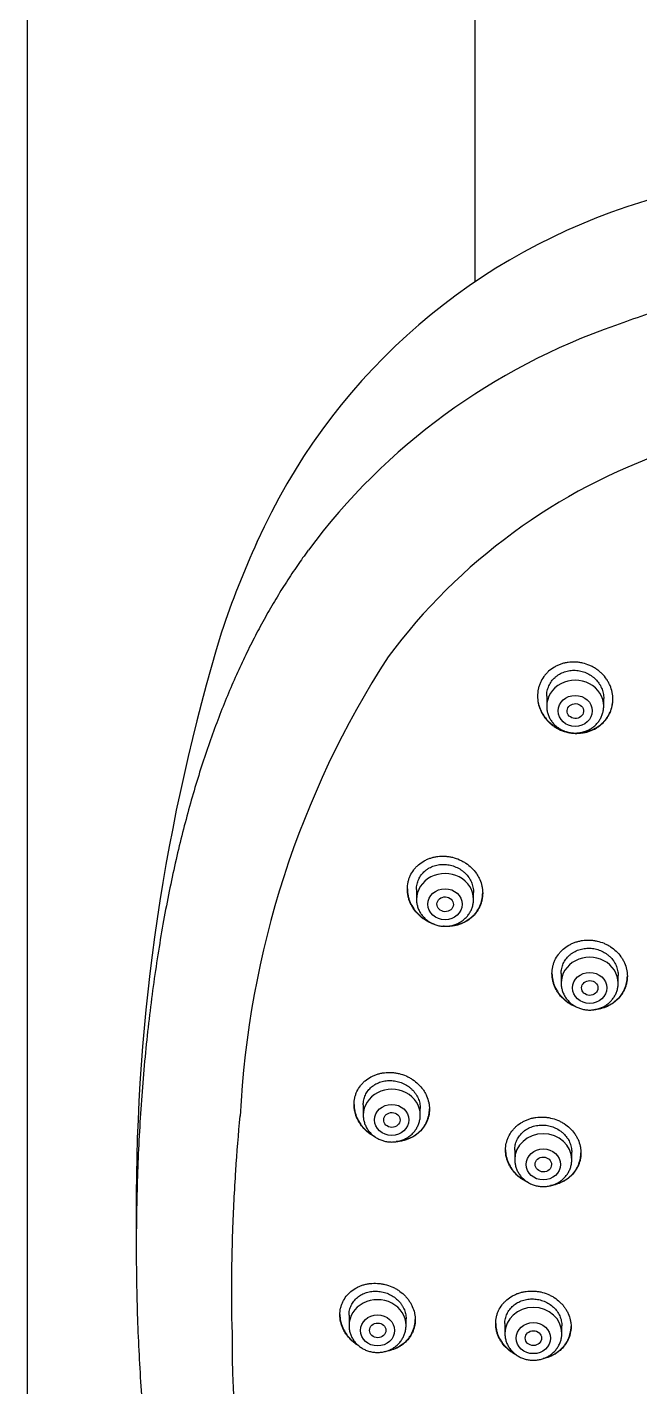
# Model space of a CAD drawing. Header units: millimetres. Extents: x 976 to 9349, y -1578 to 2211.
# Drawn here: x 4593.03 to 4596.03, y 638.85 to 645.52 of the extents above; entities that cross this region are included whole.
import ezdxf

# ---------------------------------------------------------------- set-up
doc = ezdxf.new("R2010")
doc.units = ezdxf.units.MM
doc.layers.add('Wbudowane', color=175, linetype='Continuous')

# ---------------------------------------------------------------- blocks, each defined once
blk = doc.blocks.new('Z$W@#21058')
for p, q in [((13.825, 159.1545), (13.825, 122.1386)), ((13.825, 159.1545), (13.825, 122.2446)), ((16.025, 142.9806), (16.025, 159.1545)), ((16.3754, 140.9465), (16.3754, 140.8975)), ((16.6554, 140.8975), (16.6554, 140.9354)), ((15.7363, 139.9984), (15.7363, 139.9491)), ((16.0163, 139.9491), (16.0163, 139.9834)), ((16.4464, 139.5854), (16.4464, 139.5382)), ((16.7264, 139.5382), (16.7264, 139.5751)), ((15.4748, 138.9407), (15.4748, 138.8905)), ((15.7548, 138.8905), (15.7548, 138.9235)), ((16.2185, 138.7193), (16.2185, 138.6718)), ((16.4985, 138.6718), (16.4985, 138.708)), ((15.405, 137.9091), (15.405, 137.8574)), ((15.685, 137.8574), (15.685, 137.8906)), ((16.17, 137.8674), (16.17, 137.8194)), ((16.45, 137.8194), (16.45, 137.8557))]:
    blk.add_line(p, q)
for centre, radius, start, end in [((19.6233, 134.6477), 9.1561, 88.51928, 108.16245), ((17.728, 140.4651), 3.0378, 108.39735, 155.90704), ((18.4645, 138.0682), 5.0133, 106.99579, 110.44439), ((17.7449, 139.7715), 3.1669, 109.00878, 143.31442), ((17.9248, 139.4091), 2.9001, 109.07541, 143.37936), ((18.8917, 139.8939), 4.3336, 155.29345, 161.61529), ((24.0394, 138.4419), 9.6796, 163.06996, 180.15804), ((19.4148, 138.6645), 4.5495, 147.05014, 177.21057), ((24.6467, 138.3808), 10.2869, 179.80805, 180.64063), ((21.4697, 137.8191), 6.6389, 179.84359, 199.48791)]:
    blk.add_arc(centre, radius, start, end)
for centre, major_axis, start_param, end_param in [((16.5154, 140.8975), (0.14, 0), 0, 3.141598), ((15.8763, 139.9491), (0.14, 0), 0, 3.141598), ((16.5864, 139.5382), (0.14, 0), 0, 3.141593), ((15.6148, 138.8905), (0.14, 0), 0, 3.141598), ((16.3585, 138.6718), (-0.14, 0), 3.141598, 6.283185), ((15.545, 137.8574), (0.14, 0), 0, 3.141598), ((16.31, 137.8194), (-0.14, 0), 3.141598, 6.283185)]:
    blk.add_ellipse(centre, major_axis=major_axis, ratio=0.906308, start_param=start_param, end_param=end_param)
for centre, major_axis, ratio in [((16.5154, 140.8739), (0.084, 0), 0.906308), ((16.516, 140.8733), (0.0402, -0.0022), 0.905767), ((15.8763, 139.9254), (-0.084, 0), 0.906308), ((15.877, 139.925), (0.0403, -0.0017), 0.901335), ((16.5864, 139.5146), (-0.084, 0), 0.906308), ((16.5868, 139.5143), (0.0401, -0.0009), 0.903893), ((15.6148, 138.8668), (0.084, 0), 0.906308), ((15.6155, 138.8666), (0.0404, -0.0009), 0.89891), ((16.3585, 138.6481), (-0.084, 0), 0.906308), ((16.3589, 138.648), (0.0402, -0.0005), 0.902582), ((15.545, 137.8337), (0.084, 0), 0.906308), ((15.5458, 137.8337), (0.0402, 0), 0.898182), ((16.31, 137.7957), (-0.084, 0), 0.906308), ((16.3104, 137.7957), (0.0402, 0), 0.902281)]:
    blk.add_ellipse(centre, major_axis=major_axis, ratio=ratio)
for points, degree in [([(14.9511, 141.6952), (14.9517, 141.6972), (14.9524, 141.6993), (14.9532, 141.7013), (14.9539, 141.7033), (14.9548, 141.7052)], 5), ([(14.8309, 137.8373), (14.8303, 137.9075), (14.8297, 137.9777), (14.8292, 138.048)], 3)]:
    blk.add_open_spline(points, degree=degree)
for points, knots in [([(15.2052, 141.6635), (15.1852, 141.6361), (15.1515, 141.5885), (15.0962, 141.5055), (15.0447, 141.4222), (14.9934, 141.3338), (14.9446, 141.243), (14.8971, 141.1483), (14.8514, 141.0501), (14.8072, 140.9478), (14.7648, 140.8416), (14.724, 140.7311), (14.685, 140.6163), (14.6478, 140.4968), (14.6125, 140.3726), (14.579, 140.2434), (14.5475, 140.1092), (14.518, 139.9698), (14.4907, 139.8252), (14.4656, 139.6754), (14.4429, 139.5204), (14.4227, 139.3605), (14.4051, 139.1959), (14.3902, 139.0269), (14.3782, 138.854), (14.3691, 138.678), (14.3631, 138.4995), (14.3602, 138.3195), (14.3604, 138.1391), (14.3638, 137.9591), (14.3702, 137.7807), (14.3797, 137.6046), (14.3922, 137.4317), (14.4075, 137.2627), (14.4256, 137.098), (14.4463, 136.9381), (14.4695, 136.7831), (14.4951, 136.6333), (14.5229, 136.4887), (14.5529, 136.3494), (14.5849, 136.2152), (14.619, 136.0861), (14.6549, 135.9621), (14.6928, 135.8425), (14.7321, 135.7282), (14.7739, 135.6171), (14.8161, 135.5128), (14.8617, 135.4092), (14.8897, 135.3496), (14.9064, 135.3155)], [0, 0, 0, 0, 0.013707, 0.028239, 0.043047, 0.058182, 0.073661, 0.089521, 0.105819, 0.122574, 0.139831, 0.157629, 0.17598, 0.194931, 0.214557, 0.234815, 0.255804, 0.277485, 0.299914, 0.323078, 0.34698, 0.371602, 0.396913, 0.422855, 0.449374, 0.47635, 0.5037, 0.531273, 0.558922, 0.586484, 0.613836, 0.64083, 0.667343, 0.69331, 0.718619, 0.743266, 0.767165, 0.790356, 0.812776, 0.834488, 0.85546, 0.875736, 0.895362, 0.914311, 0.932681, 0.950459, 0.9677, 0.984447, 1, 1, 1, 1]), ([(16.3304, 140.9464), (16.3304, 140.958), (16.3316, 140.9693), (16.3351, 140.986), (16.3366, 140.9915), (16.3401, 141.0024), (16.3422, 141.0078), (16.3492, 141.0235), (16.3549, 141.0334), (16.365, 141.0473), (16.3687, 141.0518), (16.3765, 141.0605), (16.3806, 141.0645), (16.3934, 141.0762), (16.4028, 141.083), (16.4181, 141.092), (16.4234, 141.0948), (16.4341, 141.0997), (16.4451, 141.1041), (16.4565, 141.1075), (16.4681, 141.1103), (16.4741, 141.1114), (16.492, 141.1139), (16.504, 141.1145), (16.5221, 141.1137), (16.5281, 141.1131), (16.5403, 141.1114), (16.5463, 141.1103), (16.564, 141.1062), (16.5755, 141.1024), (16.5922, 141.0951), (16.5977, 141.0924), (16.6084, 141.0865), (16.6187, 141.0802), (16.6283, 141.073), (16.6376, 141.0654), (16.6421, 141.0614), (16.655, 141.0487), (16.6626, 141.0396), (16.6726, 141.025), (16.6757, 141.02), (16.6814, 141.0097), (16.684, 141.0044), (16.6909, 140.9883), (16.6944, 140.9773), (16.698, 140.9604), (16.6989, 140.9547), (16.7001, 140.9432), (16.7004, 140.9374), (16.7004, 140.9203), (16.6992, 140.909), (16.6957, 140.8922), (16.6942, 140.8867), (16.6907, 140.8758), (16.6866, 140.8652), (16.6814, 140.8551), (16.6757, 140.8452), (16.6725, 140.8404), (16.6623, 140.8263), (16.6546, 140.8178), (16.6418, 140.8062), (16.6373, 140.8025), (16.6278, 140.7955), (16.6229, 140.7923), (16.6077, 140.7833), (16.597, 140.7784), (16.5801, 140.7725), (16.5743, 140.7707), (16.5627, 140.7679), (16.5568, 140.7667), (16.539, 140.7641), (16.5269, 140.7635), (16.5025, 140.7645), (16.4905, 140.7661), (16.4728, 140.7702), (16.4669, 140.7718), (16.4554, 140.7756), (16.4496, 140.7778), (16.4329, 140.7851), (16.4223, 140.7909), (16.4073, 140.801), (16.4024, 140.8046), (16.393, 140.8123), (16.3886, 140.8163), (16.3759, 140.8289), (16.3683, 140.838), (16.3582, 140.8527), (16.355, 140.8578), (16.3494, 140.8681), (16.3442, 140.8786), (16.3402, 140.8894), (16.3366, 140.9005), (16.3352, 140.9062), (16.3316, 140.9233), (16.3304, 140.9348), (16.3304, 140.9464)], [0, 0, 0, 0, 0.03125, 0.03125, 0.046875, 0.046875, 0.0625, 0.0625, 0.09375, 0.09375, 0.109375, 0.109375, 0.125, 0.125, 0.15625, 0.15625, 0.171875, 0.171875, 0.1875, 0.203125, 0.203125, 0.21875, 0.21875, 0.25, 0.25, 0.265625, 0.265625, 0.28125, 0.28125, 0.3125, 0.3125, 0.328125, 0.328125, 0.34375, 0.359375, 0.359375, 0.375, 0.375, 0.40625, 0.40625, 0.421875, 0.421875, 0.4375, 0.4375, 0.46875, 0.46875, 0.484375, 0.484375, 0.5, 0.5, 0.53125, 0.53125, 0.546875, 0.546875, 0.5625, 0.578125, 0.578125, 0.59375, 0.59375, 0.625, 0.625, 0.640625, 0.640625, 0.65625, 0.65625, 0.6875, 0.6875, 0.703125, 0.703125, 0.71875, 0.71875, 0.75, 0.75, 0.78125, 0.78125, 0.796875, 0.796875, 0.8125, 0.8125, 0.84375, 0.84375, 0.859375, 0.859375, 0.875, 0.875, 0.90625, 0.90625, 0.921875, 0.921875, 0.9375, 0.953125, 0.953125, 0.96875, 0.96875, 1, 1, 1, 1]), ([(16.3754, 140.9464), (16.3754, 140.9551), (16.3763, 140.9637), (16.379, 140.9764), (16.3801, 140.9806), (16.3828, 140.9888), (16.3858, 140.9969), (16.3898, 141.0046), (16.3941, 141.0121), (16.3965, 141.0158), (16.4042, 141.0264), (16.41, 141.0328), (16.4198, 141.0416), (16.4232, 141.0444), (16.4303, 141.0497), (16.4341, 141.0522), (16.4456, 141.0589), (16.4536, 141.0626), (16.4664, 141.0671), (16.4708, 141.0684), (16.4796, 141.0705), (16.4841, 141.0714), (16.4975, 141.0733), (16.5066, 141.0738), (16.5251, 141.0729), (16.5342, 141.0717), (16.5476, 141.0686), (16.552, 141.0673), (16.5608, 141.0644), (16.5651, 141.0627), (16.5778, 141.0572), (16.5858, 141.0528), (16.5971, 141.0452), (16.6008, 141.0424), (16.6079, 141.0366), (16.6113, 141.0336), (16.6209, 141.0241), (16.6267, 141.0172), (16.6343, 141.0061), (16.6367, 141.0023), (16.641, 140.9945), (16.6449, 140.9865), (16.648, 140.9783), (16.6506, 140.97), (16.6518, 140.9657), (16.6545, 140.9528), (16.6554, 140.9441), (16.6554, 140.9354)], [0, 0, 0, 0, 0.0624708, 0.0624708, 0.0937217, 0.0937217, 0.1249727, 0.1562237, 0.1562237, 0.1874747, 0.1874747, 0.2499766, 0.2499766, 0.2812276, 0.2812276, 0.3124786, 0.3124786, 0.3749805, 0.3749805, 0.4062315, 0.4062315, 0.4374825, 0.4374825, 0.4999844, 0.4999844, 0.5624864, 0.5624864, 0.5937373, 0.5937373, 0.6249883, 0.6249883, 0.6874903, 0.6874903, 0.7187412, 0.7187412, 0.7499922, 0.7499922, 0.8124942, 0.8124942, 0.8437451, 0.8437451, 0.8749961, 0.9062471, 0.9062471, 0.9374981, 0.9374981, 1, 1, 1, 1]), ([(16.3304, 140.9473), (16.3305, 140.9361), (16.3317, 140.9251), (16.3351, 140.9085), (16.3366, 140.9029), (16.3401, 140.8918), (16.3421, 140.8863), (16.349, 140.8701), (16.3547, 140.8599), (16.3647, 140.8452), (16.3683, 140.8405), (16.376, 140.8313), (16.38, 140.8269), (16.3927, 140.8143), (16.402, 140.8067), (16.417, 140.7965), (16.4223, 140.7933), (16.4329, 140.7875), (16.4433, 140.7824), (16.4541, 140.7782), (16.4593, 140.7764)], [0, 0, 0, 0, 0.150527, 0.150527, 0.228376, 0.228376, 0.306225, 0.306225, 0.461924, 0.461924, 0.539773, 0.539773, 0.617622, 0.617622, 0.77332, 0.77332, 0.851169, 0.851169, 0.929018, 1, 1, 1, 1]), ([(16.5291, 140.766), (16.5302, 140.7661), (16.5314, 140.7661), (16.5387, 140.7665), (16.5447, 140.7671), (16.5626, 140.7697), (16.5742, 140.7725), (16.591, 140.7784), (16.5966, 140.7806), (16.6074, 140.7856), (16.6126, 140.7884), (16.6278, 140.7973), (16.6372, 140.8042), (16.6502, 140.8159), (16.6543, 140.82), (16.662, 140.8286), (16.6693, 140.8375), (16.6755, 140.847), (16.6813, 140.8569), (16.6839, 140.8621), (16.6909, 140.8778), (16.6944, 140.8886), (16.698, 140.9052), (16.6989, 140.9109), (16.7001, 140.9221), (16.7004, 140.9276), (16.7004, 140.9331)], [0, 0, 0, 0, 0.012873, 0.012873, 0.078838, 0.078838, 0.210768, 0.210768, 0.276733, 0.276733, 0.342698, 0.342698, 0.474628, 0.474628, 0.540593, 0.540593, 0.606558, 0.672524, 0.672524, 0.738489, 0.738489, 0.870419, 0.870419, 0.936384, 0.936384, 1, 1, 1, 1]), ([(16.3754, 140.8975), (16.3754, 140.8908), (16.3763, 140.8795), (16.3804, 140.8606), (16.3873, 140.8431), (16.3968, 140.8263), (16.4088, 140.8112), (16.4229, 140.7976), (16.439, 140.7862), (16.4567, 140.7771), (16.4755, 140.7704), (16.4952, 140.7663), (16.5154, 140.765), (16.5355, 140.7663), (16.5552, 140.7704), (16.5741, 140.7771), (16.5918, 140.7863), (16.6079, 140.7977), (16.6221, 140.8112), (16.634, 140.8264), (16.6435, 140.8433), (16.6504, 140.8608), (16.6545, 140.8796), (16.6554, 140.8909), (16.6554, 140.8975)], [0, 0, 0, 0, 0.043416, 0.088242, 0.133206, 0.178365, 0.223751, 0.269371, 0.315209, 0.361231, 0.407394, 0.453652, 0.499964, 0.546286, 0.592577, 0.638793, 0.684885, 0.730809, 0.776522, 0.822, 0.867242, 0.912272, 0.95714, 1, 1, 1, 1]), ([(15.6913, 139.9994), (15.6913, 140.0109), (15.6925, 140.022), (15.696, 140.0384), (15.6975, 140.0438), (15.7011, 140.0545), (15.7032, 140.0598), (15.7102, 140.0751), (15.7159, 140.0846), (15.7261, 140.0981), (15.7298, 140.1025), (15.7375, 140.1108), (15.7416, 140.1147), (15.7545, 140.1259), (15.7639, 140.1324), (15.7792, 140.141), (15.7844, 140.1435), (15.7951, 140.1482), (15.806, 140.1523), (15.8174, 140.1554), (15.829, 140.158), (15.8349, 140.159), (15.8528, 140.1612), (15.8647, 140.1616), (15.8828, 140.1605), (15.8888, 140.1599), (15.9009, 140.1581), (15.9069, 140.157), (15.9246, 140.1527), (15.9361, 140.1488), (15.9528, 140.1415), (15.9583, 140.1387), (15.969, 140.1329), (15.9741, 140.1297), (15.9891, 140.1197), (15.9984, 140.1121), (16.0157, 140.0952), (16.0233, 140.0862), (16.0334, 140.0717), (16.0365, 140.0668), (16.0422, 140.0565), (16.0448, 140.0512), (16.0518, 140.0353), (16.0553, 140.0244), (16.0589, 140.0077), (16.0598, 140.002), (16.061, 139.9906), (16.0613, 139.985), (16.0613, 139.9681), (16.0601, 139.9569), (16.0565, 139.9404), (16.055, 139.9349), (16.0515, 139.9243), (16.0474, 139.9139), (16.0422, 139.904), (16.0364, 139.8943), (16.0333, 139.8895), (16.023, 139.8759), (16.0153, 139.8676), (16.0024, 139.8563), (15.9979, 139.8527), (15.9884, 139.846), (15.9835, 139.8429), (15.9683, 139.8343), (15.9577, 139.8296), (15.9408, 139.824), (15.935, 139.8224), (15.9234, 139.8198), (15.9117, 139.8177), (15.8997, 139.8167), (15.8877, 139.8163), (15.8817, 139.8163), (15.8733, 139.8168), (15.871, 139.817), (15.8688, 139.8172)], [0, 0, 0, 0, 0.041345, 0.041345, 0.062018, 0.062018, 0.08269, 0.08269, 0.124035, 0.124035, 0.144708, 0.144708, 0.16538, 0.16538, 0.206725, 0.206725, 0.227398, 0.227398, 0.24807, 0.268743, 0.268743, 0.289416, 0.289416, 0.330761, 0.330761, 0.351433, 0.351433, 0.372106, 0.372106, 0.413451, 0.413451, 0.434123, 0.434123, 0.454796, 0.454796, 0.496141, 0.496141, 0.537486, 0.537486, 0.558158, 0.558158, 0.578831, 0.578831, 0.620176, 0.620176, 0.640849, 0.640849, 0.661521, 0.661521, 0.702866, 0.702866, 0.723539, 0.723539, 0.744211, 0.764884, 0.764884, 0.785556, 0.785556, 0.826901, 0.826901, 0.847574, 0.847574, 0.868247, 0.868247, 0.909592, 0.909592, 0.930264, 0.930264, 0.950937, 0.971609, 0.971609, 0.992282, 0.992282, 1, 1, 1, 1]), ([(15.7363, 139.9982), (15.7363, 140.0068), (15.7372, 140.0152), (15.7399, 140.0277), (15.741, 140.0318), (15.7437, 140.0399), (15.7468, 140.0477), (15.7507, 140.0552), (15.755, 140.0625), (15.7574, 140.0661), (15.7652, 140.0764), (15.771, 140.0826), (15.7807, 140.0911), (15.7842, 140.0938), (15.7913, 140.0988), (15.7951, 140.1012), (15.8065, 140.1076), (15.8146, 140.1111), (15.8273, 140.1153), (15.8317, 140.1165), (15.8405, 140.1185), (15.8449, 140.1192), (15.8583, 140.1209), (15.8674, 140.1213), (15.8858, 140.1202), (15.8949, 140.1189), (15.9082, 140.1157), (15.9126, 140.1144), (15.9214, 140.1115), (15.9257, 140.1098), (15.9384, 140.1043), (15.9464, 140.0999), (15.9578, 140.0922), (15.9615, 140.0895), (15.9686, 140.0837), (15.972, 140.0807), (15.9816, 140.0712), (15.9874, 140.0644), (15.9951, 140.0534), (15.9975, 140.0496), (16.0018, 140.0419), (16.0057, 140.034), (16.0088, 140.0259), (16.0115, 140.0176), (16.0126, 140.0134), (16.0154, 140.0006), (16.0163, 139.992), (16.0163, 139.9834)], [0, 0, 0, 0, 0.062341, 0.062341, 0.093597, 0.093597, 0.124852, 0.156107, 0.156107, 0.187362, 0.187362, 0.249873, 0.249873, 0.281128, 0.281128, 0.312384, 0.312384, 0.374894, 0.374894, 0.40615, 0.40615, 0.437405, 0.437405, 0.499915, 0.499915, 0.562426, 0.562426, 0.593681, 0.593681, 0.624937, 0.624937, 0.687447, 0.687447, 0.718702, 0.718702, 0.749958, 0.749958, 0.812468, 0.812468, 0.843724, 0.843724, 0.874979, 0.906234, 0.906234, 0.937489, 0.937489, 1, 1, 1, 1]), ([(15.6913, 140.0001), (15.6913, 139.989), (15.6926, 139.978), (15.696, 139.9616), (15.6975, 139.956), (15.701, 139.945), (15.7031, 139.9395), (15.71, 139.9234), (15.7157, 139.9132), (15.7258, 139.8986), (15.7294, 139.8938), (15.7371, 139.8847), (15.7411, 139.8803), (15.7539, 139.8677), (15.7631, 139.86), (15.7782, 139.8498), (15.7834, 139.8466), (15.7935, 139.841), (15.7984, 139.8386), (15.8033, 139.8363)], [0, 0, 0, 0, 0.16446, 0.16446, 0.248878, 0.248878, 0.333296, 0.333296, 0.502132, 0.502132, 0.586549, 0.586549, 0.670967, 0.670967, 0.839803, 0.839803, 0.924221, 0.924221, 1, 1, 1, 1]), ([(15.8259, 139.8258), (15.8246, 139.8262), (15.8234, 139.8266), (15.8164, 139.829), (15.8106, 139.8312), (15.794, 139.8386), (15.7834, 139.8445), (15.7684, 139.8547), (15.7635, 139.8583), (15.7542, 139.866), (15.7497, 139.8701), (15.737, 139.8827), (15.7293, 139.8918), (15.7192, 139.9064), (15.7161, 139.9115), (15.7104, 139.9218), (15.7052, 139.9322), (15.7011, 139.943), (15.6976, 139.954), (15.6961, 139.9596), (15.6925, 139.9766), (15.6913, 139.988), (15.6913, 139.9994)], [0, 0, 0, 0, 0.0160432, 0.0160432, 0.0917322, 0.0917322, 0.2431101, 0.2431101, 0.3187991, 0.3187991, 0.3944881, 0.3944881, 0.5458661, 0.5458661, 0.6215551, 0.6215551, 0.6972441, 0.772933, 0.772933, 0.848622, 0.848622, 1, 1, 1, 1]), ([(15.7363, 139.9491), (15.7363, 139.9424), (15.7372, 139.931), (15.7413, 139.9121), (15.7482, 139.8947), (15.7577, 139.8779), (15.7697, 139.8627), (15.7838, 139.8492), (15.7999, 139.8378), (15.8176, 139.8286), (15.8364, 139.822), (15.8561, 139.8179), (15.8763, 139.8165), (15.8964, 139.8179), (15.9161, 139.822), (15.935, 139.8286), (15.9527, 139.8378), (15.9688, 139.8493), (15.983, 139.8628), (15.9949, 139.878), (16.0044, 139.8948), (16.0113, 139.9123), (16.0154, 139.9312), (16.0163, 139.9425), (16.0163, 139.9491)], [0, 0, 0, 0, 0.043416, 0.088242, 0.133206, 0.178365, 0.223751, 0.269371, 0.315209, 0.361231, 0.407394, 0.453652, 0.499964, 0.546286, 0.592577, 0.638793, 0.684885, 0.730809, 0.776522, 0.822, 0.867242, 0.912272, 0.95714, 1, 1, 1, 1]), ([(15.8982, 139.8186), (15.9027, 139.8189), (15.9071, 139.8193), (15.9234, 139.8214), (15.9349, 139.824), (15.9518, 139.8296), (15.9573, 139.8317), (15.9681, 139.8365), (15.9733, 139.8391), (15.9884, 139.8476), (15.9978, 139.8543), (16.0109, 139.8656), (16.015, 139.8696), (16.0227, 139.878), (16.03, 139.8866), (16.0363, 139.896), (16.042, 139.9057), (16.0447, 139.9107), (16.0517, 139.9261), (16.0553, 139.9367), (16.0589, 139.9531), (16.0598, 139.9586), (16.061, 139.9697), (16.0613, 139.9752), (16.0613, 139.9807)], [0, 0, 0, 0, 0.0502816, 0.0502816, 0.1862602, 0.1862602, 0.2542495, 0.2542495, 0.3222388, 0.3222388, 0.4582173, 0.4582173, 0.5262066, 0.5262066, 0.5941959, 0.6621852, 0.6621852, 0.7301745, 0.7301745, 0.8661531, 0.8661531, 0.9341424, 0.9341424, 1, 1, 1, 1]), ([(16.4014, 139.5849), (16.4014, 139.5962), (16.4026, 139.6073), (16.4062, 139.6236), (16.4076, 139.629), (16.4112, 139.6396), (16.4132, 139.6449), (16.4202, 139.6602), (16.4259, 139.6698), (16.4361, 139.6834), (16.4397, 139.6878), (16.4475, 139.6962), (16.4515, 139.7002), (16.4644, 139.7116), (16.4737, 139.7183), (16.489, 139.7271), (16.4942, 139.7299), (16.5049, 139.7347), (16.5158, 139.7391), (16.5272, 139.7424), (16.5388, 139.7452), (16.5447, 139.7464), (16.5626, 139.749), (16.5746, 139.7496), (16.5927, 139.7489), (16.5987, 139.7484), (16.6109, 139.7469), (16.6169, 139.7458), (16.6346, 139.7419), (16.6461, 139.7383), (16.6629, 139.7312), (16.6684, 139.7286), (16.6791, 139.723), (16.6843, 139.7199), (16.6993, 139.7101), (16.7086, 139.7027), (16.7258, 139.6862), (16.7335, 139.6773), (16.7435, 139.6631), (16.7466, 139.6582), (16.7524, 139.6481), (16.755, 139.6429), (16.762, 139.6271), (16.7655, 139.6163), (16.769, 139.5997), (16.7699, 139.5941), (16.7711, 139.5829), (16.7714, 139.5773), (16.7714, 139.5605), (16.7703, 139.5494), (16.7667, 139.533), (16.7652, 139.5275), (16.7617, 139.5169), (16.7576, 139.5065), (16.7524, 139.4966), (16.7467, 139.4869), (16.7436, 139.4822), (16.7334, 139.4685), (16.7257, 139.4601), (16.7129, 139.4487), (16.7084, 139.4451), (16.6989, 139.4383), (16.694, 139.4351), (16.6789, 139.4263), (16.6683, 139.4215), (16.6514, 139.4156), (16.6457, 139.4139), (16.634, 139.4111), (16.6282, 139.41), (16.617, 139.4083), (16.6118, 139.4078), (16.6065, 139.4074)], [0, 0, 0, 0, 0.042658, 0.042658, 0.063987, 0.063987, 0.085316, 0.085316, 0.127974, 0.127974, 0.149303, 0.149303, 0.170632, 0.170632, 0.21329, 0.21329, 0.234619, 0.234619, 0.255948, 0.277277, 0.277277, 0.298606, 0.298606, 0.341264, 0.341264, 0.362593, 0.362593, 0.383922, 0.383922, 0.42658, 0.42658, 0.447909, 0.447909, 0.469238, 0.469238, 0.511896, 0.511896, 0.554554, 0.554554, 0.575883, 0.575883, 0.597212, 0.597212, 0.63987, 0.63987, 0.661199, 0.661199, 0.682528, 0.682528, 0.725186, 0.725186, 0.746515, 0.746515, 0.767844, 0.789173, 0.789173, 0.810502, 0.810502, 0.85316, 0.85316, 0.874489, 0.874489, 0.895818, 0.895818, 0.938476, 0.938476, 0.959805, 0.959805, 0.981134, 0.981134, 1, 1, 1, 1]), ([(16.4464, 139.5852), (16.4464, 139.5936), (16.4473, 139.6019), (16.45, 139.6144), (16.4511, 139.6185), (16.4538, 139.6265), (16.4569, 139.6344), (16.4608, 139.6419), (16.4651, 139.6492), (16.4675, 139.6528), (16.4752, 139.6632), (16.481, 139.6695), (16.4907, 139.6781), (16.4941, 139.6808), (16.5013, 139.686), (16.505, 139.6884), (16.5164, 139.695), (16.5245, 139.6987), (16.5372, 139.7031), (16.5416, 139.7044), (16.5504, 139.7065), (16.5548, 139.7074), (16.5682, 139.7093), (16.5773, 139.7098), (16.5958, 139.7092), (16.6049, 139.708), (16.6183, 139.705), (16.6227, 139.7039), (16.6315, 139.7011), (16.6358, 139.6995), (16.6485, 139.6942), (16.6565, 139.6899), (16.6679, 139.6825), (16.6716, 139.6798), (16.6787, 139.6742), (16.6821, 139.6712), (16.6918, 139.662), (16.6976, 139.6552), (16.7053, 139.6444), (16.7077, 139.6406), (16.712, 139.633), (16.7159, 139.6253), (16.719, 139.6172), (16.7217, 139.609), (16.7228, 139.6049), (16.7255, 139.5922), (16.7264, 139.5837), (16.7264, 139.5751)], [0, 0, 0, 0, 0.0623813, 0.0623813, 0.0936353, 0.0936353, 0.1248892, 0.1561432, 0.1561432, 0.1873971, 0.1873971, 0.2499051, 0.2499051, 0.281159, 0.281159, 0.312413, 0.312413, 0.3749209, 0.3749209, 0.4061748, 0.4061748, 0.4374288, 0.4374288, 0.4999367, 0.4999367, 0.5624446, 0.5624446, 0.5936986, 0.5936986, 0.6249525, 0.6249525, 0.6874604, 0.6874604, 0.7187144, 0.7187144, 0.7499684, 0.7499684, 0.8124763, 0.8124763, 0.8437302, 0.8437302, 0.8749842, 0.9062381, 0.9062381, 0.9374921, 0.9374921, 1, 1, 1, 1]), ([(16.4014, 139.5859), (16.4015, 139.5749), (16.4027, 139.5641), (16.4062, 139.5479), (16.4076, 139.5424), (16.4111, 139.5315), (16.4132, 139.5261), (16.4202, 139.5103), (16.4259, 139.5003), (16.4359, 139.486), (16.4395, 139.4814), (16.4473, 139.4724), (16.4513, 139.4681), (16.4641, 139.4558), (16.4734, 139.4484), (16.4885, 139.4385), (16.4938, 139.4354), (16.5033, 139.4303), (16.5076, 139.4282), (16.5119, 139.4263)], [0, 0, 0, 0, 0.165479, 0.165479, 0.250708, 0.250708, 0.335937, 0.335937, 0.506395, 0.506395, 0.591624, 0.591624, 0.676853, 0.676853, 0.847311, 0.847311, 0.93254, 0.93254, 1, 1, 1, 1]), ([(16.5292, 139.4176), (16.5246, 139.4191), (16.52, 139.4209), (16.5044, 139.4274), (16.4938, 139.4331), (16.4787, 139.4429), (16.4738, 139.4464), (16.4644, 139.4539), (16.4599, 139.4578), (16.4471, 139.4701), (16.4395, 139.479), (16.4294, 139.4933), (16.4262, 139.4983), (16.4205, 139.5084), (16.4153, 139.5186), (16.4112, 139.5293), (16.4077, 139.5401), (16.4062, 139.5456), (16.4026, 139.5623), (16.4014, 139.5736), (16.4014, 139.5849)], [0, 0, 0, 0, 0.062653, 0.062653, 0.218877, 0.218877, 0.29699, 0.29699, 0.375102, 0.375102, 0.531326, 0.531326, 0.609439, 0.609439, 0.687551, 0.765663, 0.765663, 0.843775, 0.843775, 1, 1, 1, 1]), ([(16.4464, 139.5382), (16.4464, 139.5315), (16.4473, 139.5201), (16.4515, 139.5011), (16.4584, 139.4837), (16.468, 139.4669), (16.4799, 139.4517), (16.4941, 139.4382), (16.5102, 139.4268), (16.5278, 139.4177), (16.5467, 139.411), (16.5664, 139.407), (16.5865, 139.4056), (16.6067, 139.407), (16.6264, 139.4111), (16.6453, 139.4178), (16.6629, 139.427), (16.679, 139.4384), (16.6932, 139.452), (16.7051, 139.4672), (16.7146, 139.4841), (16.7215, 139.5016), (16.7255, 139.5204), (16.7264, 139.5317), (16.7264, 139.5382)], [0, 0, 0, 0, 0.043723, 0.08855, 0.133515, 0.178674, 0.224062, 0.269684, 0.315523, 0.361546, 0.407709, 0.453968, 0.500279, 0.546601, 0.592892, 0.639107, 0.685199, 0.73112, 0.776832, 0.822308, 0.867548, 0.912577, 0.957444, 1, 1, 1, 1]), ([(16.6281, 139.4121), (16.6379, 139.4138), (16.6474, 139.4163), (16.6623, 139.4214), (16.6679, 139.4236), (16.6786, 139.4285), (16.6838, 139.4312), (16.6989, 139.44), (16.7083, 139.4467), (16.7213, 139.4582), (16.7254, 139.4622), (16.7331, 139.4706), (16.7403, 139.4793), (16.7465, 139.4887), (16.7523, 139.4984), (16.7549, 139.5034), (16.7619, 139.5187), (16.7654, 139.5293), (16.769, 139.5456), (16.7699, 139.5512), (16.7711, 139.5621), (16.7714, 139.5675), (16.7714, 139.5728)], [0, 0, 0, 0, 0.122011, 0.122011, 0.195459, 0.195459, 0.268907, 0.268907, 0.415804, 0.415804, 0.489253, 0.489253, 0.562701, 0.63615, 0.63615, 0.709598, 0.709598, 0.856495, 0.856495, 0.929944, 0.929944, 1, 1, 1, 1]), ([(15.4298, 138.9423), (15.4298, 138.9536), (15.431, 138.9646), (15.4345, 138.9807), (15.436, 138.986), (15.4396, 138.9965), (15.4417, 139.0016), (15.4487, 139.0166), (15.4544, 139.026), (15.4646, 139.0391), (15.4683, 139.0434), (15.476, 139.0514), (15.4801, 139.0553), (15.493, 139.0661), (15.5023, 139.0724), (15.5175, 139.0807), (15.5227, 139.0832), (15.5334, 139.0876), (15.5443, 139.0916), (15.5556, 139.0945), (15.5672, 139.097), (15.5731, 139.0979), (15.5909, 139.1), (15.6028, 139.1003), (15.6209, 139.0992), (15.6269, 139.0985), (15.639, 139.0967), (15.645, 139.0955), (15.6626, 139.0912), (15.6741, 139.0874), (15.6909, 139.0801), (15.6964, 139.0774), (15.7071, 139.0715), (15.7123, 139.0684), (15.7273, 139.0584), (15.7366, 139.0509), (15.7539, 139.0341), (15.7616, 139.0251), (15.7717, 139.0108), (15.7748, 139.0059), (15.7806, 138.9957), (15.7832, 138.9905), (15.7902, 138.9747), (15.7938, 138.9639), (15.7973, 138.9473), (15.7982, 138.9417), (15.7995, 138.9305), (15.7998, 138.9249), (15.7998, 138.9082), (15.7986, 138.8972), (15.795, 138.8809), (15.7935, 138.8755), (15.7899, 138.865), (15.7858, 138.8547), (15.7806, 138.845), (15.7749, 138.8355), (15.7717, 138.8308), (15.7615, 138.8174), (15.7537, 138.8093), (15.7409, 138.7983), (15.7364, 138.7948), (15.7269, 138.7882), (15.722, 138.7852), (15.7068, 138.7768), (15.6962, 138.7723), (15.6794, 138.7669), (15.6736, 138.7654), (15.662, 138.7628), (15.6561, 138.7619), (15.6459, 138.7606), (15.6415, 138.7602), (15.6371, 138.76)], [0, 0, 0, 0, 0.042794, 0.042794, 0.064192, 0.064192, 0.085589, 0.085589, 0.128383, 0.128383, 0.14978, 0.14978, 0.171178, 0.171178, 0.213972, 0.213972, 0.235369, 0.235369, 0.256767, 0.278164, 0.278164, 0.299561, 0.299561, 0.342355, 0.342355, 0.363753, 0.363753, 0.38515, 0.38515, 0.427944, 0.427944, 0.449341, 0.449341, 0.470739, 0.470739, 0.513533, 0.513533, 0.556328, 0.556328, 0.577725, 0.577725, 0.599122, 0.599122, 0.641916, 0.641916, 0.663314, 0.663314, 0.684711, 0.684711, 0.727505, 0.727505, 0.748902, 0.748902, 0.7703, 0.791697, 0.791697, 0.813094, 0.813094, 0.855889, 0.855889, 0.877286, 0.877286, 0.898683, 0.898683, 0.941477, 0.941477, 0.962875, 0.962875, 0.984272, 0.984272, 1, 1, 1, 1]), ([(15.4748, 138.9404), (15.4748, 138.9488), (15.4756, 138.9571), (15.4783, 138.9693), (15.4795, 138.9734), (15.4822, 138.9813), (15.4853, 138.989), (15.4892, 138.9964), (15.4935, 139.0035), (15.4959, 139.007), (15.5037, 139.0171), (15.5095, 139.0232), (15.5192, 139.0314), (15.5226, 139.034), (15.5298, 139.0389), (15.5335, 139.0412), (15.5449, 139.0474), (15.5529, 139.0508), (15.5656, 139.0548), (15.57, 139.056), (15.5787, 139.0578), (15.5832, 139.0586), (15.5965, 139.0602), (15.6056, 139.0605), (15.624, 139.0593), (15.633, 139.058), (15.6464, 139.0548), (15.6508, 139.0535), (15.6596, 139.0506), (15.6639, 139.0489), (15.6766, 139.0434), (15.6846, 139.039), (15.696, 139.0314), (15.6997, 139.0287), (15.7069, 139.0229), (15.7103, 139.0199), (15.72, 139.0105), (15.7258, 139.0038), (15.7335, 138.9928), (15.7359, 138.9891), (15.7402, 138.9814), (15.7442, 138.9736), (15.7473, 138.9655), (15.75, 138.9573), (15.7511, 138.9532), (15.7538, 138.9405), (15.7548, 138.932), (15.7548, 138.9235)], [0, 0, 0, 0, 0.062338, 0.062338, 0.093593, 0.093593, 0.124849, 0.156104, 0.156104, 0.187359, 0.187359, 0.24987, 0.24987, 0.281126, 0.281126, 0.312381, 0.312381, 0.374892, 0.374892, 0.406147, 0.406147, 0.437403, 0.437403, 0.499914, 0.499914, 0.562424, 0.562424, 0.59368, 0.59368, 0.624935, 0.624935, 0.687446, 0.687446, 0.718701, 0.718701, 0.749957, 0.749957, 0.812468, 0.812468, 0.843723, 0.843723, 0.874978, 0.906234, 0.906234, 0.937489, 0.937489, 1, 1, 1, 1]), ([(15.4298, 138.9429), (15.4298, 138.9319), (15.431, 138.9209), (15.4345, 138.9045), (15.436, 138.899), (15.4395, 138.8881), (15.4416, 138.8826), (15.4486, 138.8667), (15.4543, 138.8566), (15.4644, 138.842), (15.468, 138.8373), (15.4758, 138.8282), (15.4798, 138.8238), (15.4926, 138.8112), (15.5019, 138.8036), (15.5167, 138.7936), (15.5217, 138.7905), (15.5267, 138.7877)], [0, 0, 0, 0, 0.179876, 0.179876, 0.271543, 0.271543, 0.36321, 0.36321, 0.546544, 0.546544, 0.638211, 0.638211, 0.729878, 0.729878, 0.913211, 0.913211, 1, 1, 1, 1]), ([(15.5358, 138.7813), (15.5276, 138.7854), (15.5197, 138.79), (15.5072, 138.7985), (15.5023, 138.8022), (15.4929, 138.8099), (15.4884, 138.8139), (15.4756, 138.8265), (15.468, 138.8355), (15.4578, 138.8501), (15.4547, 138.8551), (15.4489, 138.8654), (15.4437, 138.8758), (15.4396, 138.8865), (15.4361, 138.8974), (15.4346, 138.9029), (15.431, 138.9198), (15.4298, 138.931), (15.4298, 138.9423)], [0, 0, 0, 0, 0.131279, 0.131279, 0.218151, 0.218151, 0.305023, 0.305023, 0.478767, 0.478767, 0.56564, 0.56564, 0.652512, 0.739384, 0.739384, 0.826256, 0.826256, 1, 1, 1, 1]), ([(14.8292, 138.048), (14.8296, 138.14), (14.8334, 138.3299), (14.8473, 138.6095), (14.8621, 138.7969), (14.8707, 138.8863)], [0, 0, 0, 0, 0.328962, 0.679129, 1, 1, 1, 1]), ([(15.4748, 138.8905), (15.4748, 138.8838), (15.4757, 138.8724), (15.4798, 138.8535), (15.4867, 138.836), (15.4962, 138.8192), (15.5082, 138.8041), (15.5223, 138.7906), (15.5384, 138.7792), (15.556, 138.77), (15.5749, 138.7633), (15.5946, 138.7592), (15.6147, 138.7579), (15.6349, 138.7592), (15.6546, 138.7633), (15.6735, 138.77), (15.6912, 138.7792), (15.7073, 138.7906), (15.7214, 138.8042), (15.7334, 138.8193), (15.7429, 138.8362), (15.7498, 138.8537), (15.7539, 138.8725), (15.7547, 138.8838), (15.7548, 138.8905)], [0, 0, 0, 0, 0.043416, 0.088242, 0.133206, 0.178365, 0.223751, 0.269371, 0.315209, 0.361231, 0.407394, 0.453652, 0.499964, 0.546286, 0.592577, 0.638793, 0.684885, 0.730809, 0.776522, 0.822, 0.867242, 0.912272, 0.95714, 1, 1, 1, 1]), ([(15.6525, 138.7632), (15.6635, 138.7647), (15.6743, 138.7671), (15.6903, 138.7722), (15.6959, 138.7743), (15.7066, 138.7789), (15.7118, 138.7814), (15.7269, 138.7897), (15.7363, 138.7962), (15.7493, 138.8073), (15.7535, 138.8113), (15.7612, 138.8194), (15.7684, 138.8279), (15.7747, 138.8371), (15.7805, 138.8466), (15.7831, 138.8516), (15.7902, 138.8667), (15.7937, 138.8771), (15.7973, 138.8933), (15.7982, 138.8988), (15.7994, 138.9097), (15.7997, 138.9151), (15.7998, 138.9205)], [0, 0, 0, 0, 0.135216, 0.135216, 0.207483, 0.207483, 0.27975, 0.27975, 0.424283, 0.424283, 0.49655, 0.49655, 0.568817, 0.641084, 0.641084, 0.713351, 0.713351, 0.857885, 0.857885, 0.930152, 0.930152, 1, 1, 1, 1]), ([(16.1735, 138.719), (16.1735, 138.7303), (16.1747, 138.7412), (16.1783, 138.7573), (16.1797, 138.7626), (16.1833, 138.7732), (16.1853, 138.7784), (16.1923, 138.7935), (16.198, 138.803), (16.2082, 138.8164), (16.2118, 138.8207), (16.2196, 138.829), (16.2236, 138.833), (16.2365, 138.8441), (16.2458, 138.8507), (16.261, 138.8594), (16.2663, 138.8621), (16.2769, 138.8668), (16.2878, 138.8711), (16.2992, 138.8743), (16.3108, 138.8771), (16.3167, 138.8782), (16.3346, 138.8807), (16.3465, 138.8813), (16.3646, 138.8806), (16.3707, 138.8801), (16.3828, 138.8785), (16.3888, 138.8774), (16.4065, 138.8735), (16.418, 138.8698), (16.4348, 138.8628), (16.4403, 138.8602), (16.451, 138.8546), (16.4562, 138.8516), (16.4712, 138.8418), (16.4806, 138.8345), (16.4978, 138.818), (16.5055, 138.8092), (16.5156, 138.7951), (16.5187, 138.7902), (16.5244, 138.7802), (16.5271, 138.775), (16.534, 138.7594), (16.5375, 138.7487), (16.5411, 138.7323), (16.542, 138.7267), (16.5432, 138.7155), (16.5435, 138.71), (16.5435, 138.6934), (16.5424, 138.6824), (16.5388, 138.6661), (16.5373, 138.6607), (16.5338, 138.6502), (16.5297, 138.64), (16.5245, 138.6302), (16.5188, 138.6206), (16.5157, 138.6159), (16.5055, 138.6024), (16.4978, 138.5942), (16.485, 138.583), (16.4805, 138.5794), (16.4711, 138.5727), (16.4661, 138.5696), (16.451, 138.5609), (16.4404, 138.5562), (16.4236, 138.5505), (16.4178, 138.5488), (16.4063, 138.5461), (16.4005, 138.545), (16.3946, 138.5441)], [0, 0, 0, 0, 0.043488, 0.043488, 0.065232, 0.065232, 0.086976, 0.086976, 0.130464, 0.130464, 0.152208, 0.152208, 0.173952, 0.173952, 0.21744, 0.21744, 0.239184, 0.239184, 0.260928, 0.282672, 0.282672, 0.304416, 0.304416, 0.347904, 0.347904, 0.369648, 0.369648, 0.391392, 0.391392, 0.43488, 0.43488, 0.456624, 0.456624, 0.478368, 0.478368, 0.521856, 0.521856, 0.565344, 0.565344, 0.587088, 0.587088, 0.608832, 0.608832, 0.65232, 0.65232, 0.674064, 0.674064, 0.695807, 0.695807, 0.739295, 0.739295, 0.761039, 0.761039, 0.782783, 0.804527, 0.804527, 0.826271, 0.826271, 0.869759, 0.869759, 0.891503, 0.891503, 0.913247, 0.913247, 0.956735, 0.956735, 0.978479, 0.978479, 1, 1, 1, 1]), ([(16.2185, 138.719), (16.2185, 138.7274), (16.2194, 138.7357), (16.2221, 138.748), (16.2232, 138.752), (16.2259, 138.76), (16.229, 138.7677), (16.2329, 138.7751), (16.2372, 138.7824), (16.2396, 138.7859), (16.2473, 138.7961), (16.2531, 138.8023), (16.2628, 138.8108), (16.2662, 138.8135), (16.2733, 138.8186), (16.2771, 138.8209), (16.2885, 138.8274), (16.2965, 138.831), (16.3092, 138.8353), (16.3136, 138.8366), (16.3224, 138.8387), (16.3268, 138.8395), (16.3402, 138.8414), (16.3493, 138.8419), (16.3677, 138.8411), (16.3768, 138.84), (16.3902, 138.837), (16.3946, 138.8358), (16.4034, 138.8331), (16.4078, 138.8315), (16.4205, 138.8262), (16.4285, 138.8219), (16.4399, 138.8145), (16.4436, 138.8119), (16.4507, 138.8063), (16.4541, 138.8033), (16.4638, 138.7941), (16.4696, 138.7875), (16.4773, 138.7767), (16.4797, 138.773), (16.4841, 138.7654), (16.488, 138.7577), (16.4911, 138.7497), (16.4937, 138.7416), (16.4949, 138.7374), (16.4976, 138.7249), (16.4985, 138.7165), (16.4985, 138.708)], [0, 0, 0, 0, 0.062383, 0.062383, 0.093636, 0.093636, 0.12489, 0.156144, 0.156144, 0.187398, 0.187398, 0.249906, 0.249906, 0.28116, 0.28116, 0.312414, 0.312414, 0.374922, 0.374922, 0.406176, 0.406176, 0.43743, 0.43743, 0.499937, 0.499937, 0.562445, 0.562445, 0.593699, 0.593699, 0.624953, 0.624953, 0.687461, 0.687461, 0.718715, 0.718715, 0.749969, 0.749969, 0.812477, 0.812477, 0.84373, 0.84373, 0.874984, 0.906238, 0.906238, 0.937492, 0.937492, 1, 1, 1, 1]), ([(16.1735, 138.72), (16.1736, 138.7091), (16.1748, 138.6984), (16.1783, 138.6823), (16.1797, 138.6769), (16.1833, 138.6661), (16.1853, 138.6607), (16.1923, 138.645), (16.198, 138.6351), (16.2081, 138.6209), (16.2117, 138.6162), (16.2195, 138.6073), (16.2235, 138.603), (16.2363, 138.5908), (16.2456, 138.5835), (16.2608, 138.5736), (16.266, 138.5705), (16.2724, 138.5671), (16.2735, 138.5666), (16.2746, 138.566)], [0, 0, 0, 0, 0.174338, 0.174338, 0.264065, 0.264065, 0.353793, 0.353793, 0.533247, 0.533247, 0.622974, 0.622974, 0.712702, 0.712702, 0.892156, 0.892156, 0.981883, 0.981883, 1, 1, 1, 1]), ([(16.286, 138.5587), (16.2755, 138.5633), (16.2655, 138.5686), (16.2509, 138.5781), (16.2461, 138.5816), (16.2366, 138.589), (16.2321, 138.5929), (16.2193, 138.6051), (16.2117, 138.6139), (16.2015, 138.6282), (16.1984, 138.6331), (16.1926, 138.6431), (16.1874, 138.6533), (16.1834, 138.6639), (16.1798, 138.6746), (16.1783, 138.6801), (16.1747, 138.6967), (16.1735, 138.7078), (16.1735, 138.719)], [0, 0, 0, 0, 0.159312, 0.159312, 0.243381, 0.243381, 0.32745, 0.32745, 0.495587, 0.495587, 0.579656, 0.579656, 0.663725, 0.747794, 0.747794, 0.831862, 0.831862, 1, 1, 1, 1]), ([(16.2185, 138.6718), (16.2185, 138.6651), (16.2194, 138.6537), (16.2236, 138.6347), (16.2305, 138.6173), (16.2401, 138.6004), (16.252, 138.5853), (16.2662, 138.5718), (16.2823, 138.5604), (16.2999, 138.5513), (16.3188, 138.5446), (16.3385, 138.5406), (16.3586, 138.5392), (16.3788, 138.5406), (16.3985, 138.5447), (16.4174, 138.5514), (16.435, 138.5606), (16.4511, 138.572), (16.4653, 138.5856), (16.4772, 138.6008), (16.4867, 138.6177), (16.4936, 138.6352), (16.4976, 138.654), (16.4985, 138.6652), (16.4985, 138.6718)], [0, 0, 0, 0, 0.043723, 0.08855, 0.133515, 0.178674, 0.224062, 0.269684, 0.315523, 0.361546, 0.407709, 0.453968, 0.500279, 0.546601, 0.592892, 0.639107, 0.685199, 0.73112, 0.776832, 0.822308, 0.867548, 0.912577, 0.957444, 1, 1, 1, 1]), ([(16.4099, 138.5489), (16.4164, 138.5503), (16.4227, 138.5521), (16.4345, 138.5561), (16.4401, 138.5583), (16.4508, 138.5631), (16.456, 138.5657), (16.471, 138.5743), (16.4804, 138.5809), (16.4934, 138.5923), (16.4975, 138.5962), (16.5052, 138.6045), (16.5124, 138.6131), (16.5186, 138.6223), (16.5244, 138.6319), (16.527, 138.6369), (16.534, 138.652), (16.5375, 138.6625), (16.5411, 138.6786), (16.542, 138.6841), (16.5432, 138.6949), (16.5435, 138.7002), (16.5435, 138.7054)], [0, 0, 0, 0, 0.085216, 0.085216, 0.161765, 0.161765, 0.238314, 0.238314, 0.391411, 0.391411, 0.46796, 0.46796, 0.544509, 0.621058, 0.621058, 0.697607, 0.697607, 0.850704, 0.850704, 0.927253, 0.927253, 1, 1, 1, 1]), ([(15.36, 137.91), (15.36, 137.9212), (15.3612, 137.932), (15.3648, 137.9479), (15.3663, 137.9531), (15.3698, 137.9634), (15.3719, 137.9685), (15.3789, 137.9832), (15.3846, 137.9924), (15.3948, 138.0053), (15.3984, 138.0095), (15.4062, 138.0174), (15.4102, 138.0212), (15.4231, 138.0318), (15.4324, 138.038), (15.4475, 138.0461), (15.4527, 138.0486), (15.4634, 138.053), (15.4742, 138.0568), (15.4855, 138.0597), (15.4971, 138.0621), (15.503, 138.0631), (15.5207, 138.0651), (15.5327, 138.0654), (15.5507, 138.0643), (15.5567, 138.0637), (15.5688, 138.0618), (15.5748, 138.0607), (15.5925, 138.0564), (15.604, 138.0526), (15.6208, 138.0454), (15.6263, 138.0427), (15.637, 138.0369), (15.6422, 138.0338), (15.6573, 138.0239), (15.6666, 138.0164), (15.6797, 138.004), (15.6838, 137.9997), (15.6915, 137.9908), (15.6987, 137.9816), (15.705, 137.9718), (15.7108, 137.9618), (15.7134, 137.9566), (15.7204, 137.9409), (15.724, 137.9302), (15.7276, 137.9138), (15.7285, 137.9083), (15.7297, 137.8972), (15.73, 137.8916), (15.73, 137.8751), (15.7288, 137.8642), (15.7252, 137.8481), (15.7237, 137.8428), (15.7202, 137.8324), (15.7161, 137.8223), (15.7109, 137.8127), (15.7051, 137.8033), (15.702, 137.7987), (15.6918, 137.7855), (15.6841, 137.7775), (15.6712, 137.7667), (15.6667, 137.7632), (15.6573, 137.7568), (15.6524, 137.7538), (15.6373, 137.7456), (15.6266, 137.7411), (15.6098, 137.7358), (15.6041, 137.7343), (15.5939, 137.7322), (15.5895, 137.7314), (15.585, 137.7308)], [0, 0, 0, 0, 0.043708, 0.043708, 0.065563, 0.065563, 0.087417, 0.087417, 0.131125, 0.131125, 0.152979, 0.152979, 0.174833, 0.174833, 0.218542, 0.218542, 0.240396, 0.240396, 0.26225, 0.284104, 0.284104, 0.305959, 0.305959, 0.349667, 0.349667, 0.371521, 0.371521, 0.393375, 0.393375, 0.437084, 0.437084, 0.458938, 0.458938, 0.480792, 0.480792, 0.5245, 0.5245, 0.546355, 0.546355, 0.568209, 0.590063, 0.590063, 0.611917, 0.611917, 0.655626, 0.655626, 0.67748, 0.67748, 0.699334, 0.699334, 0.743042, 0.743042, 0.764897, 0.764897, 0.786751, 0.808605, 0.808605, 0.830459, 0.830459, 0.874167, 0.874167, 0.896022, 0.896022, 0.917876, 0.917876, 0.961584, 0.961584, 0.983438, 0.983438, 1, 1, 1, 1]), ([(15.405, 137.9087), (15.405, 137.917), (15.4059, 137.9252), (15.4086, 137.9373), (15.4097, 137.9413), (15.4124, 137.9491), (15.4155, 137.9567), (15.4194, 137.9639), (15.4238, 137.9709), (15.4262, 137.9743), (15.4339, 137.9842), (15.4397, 137.9902), (15.4494, 137.9982), (15.4528, 138.0008), (15.4599, 138.0056), (15.4636, 138.0078), (15.475, 138.0139), (15.483, 138.0172), (15.4957, 138.0211), (15.5, 138.0222), (15.5088, 138.024), (15.5132, 138.0247), (15.5265, 138.0263), (15.5356, 138.0265), (15.5539, 138.0254), (15.563, 138.024), (15.5764, 138.0208), (15.5808, 138.0195), (15.5895, 138.0166), (15.5939, 138.015), (15.6066, 138.0095), (15.6147, 138.0051), (15.6299, 137.9951), (15.6371, 137.9893), (15.6501, 137.9769), (15.6559, 137.9702), (15.6637, 137.9593), (15.6661, 137.9556), (15.6704, 137.948), (15.6744, 137.9403), (15.6775, 137.9323), (15.6802, 137.9241), (15.6813, 137.92), (15.6841, 137.9075), (15.685, 137.8991), (15.685, 137.8906)], [0, 0, 0, 0, 0.0623794, 0.0623794, 0.0936334, 0.0936334, 0.1248874, 0.1561415, 0.1561415, 0.1873955, 0.1873955, 0.2499035, 0.2499035, 0.2811575, 0.2811575, 0.3124116, 0.3124116, 0.3749196, 0.3749196, 0.4061736, 0.4061736, 0.4374276, 0.4374276, 0.4999357, 0.4999357, 0.5624437, 0.5624437, 0.5936977, 0.5936977, 0.6249518, 0.6249518, 0.6874598, 0.6874598, 0.7499678, 0.7499678, 0.8124759, 0.8124759, 0.8437299, 0.8437299, 0.8749839, 0.9062379, 0.9062379, 0.937492, 0.937492, 1, 1, 1, 1]), ([(16.125, 137.8668), (16.125, 137.8779), (16.1262, 137.8888), (16.1297, 137.9048), (16.1312, 137.91), (16.1348, 137.9204), (16.1368, 137.9256), (16.1438, 137.9405), (16.1495, 137.9499), (16.1596, 137.9632), (16.1633, 137.9675), (16.171, 137.9757), (16.1751, 137.9796), (16.1879, 137.9906), (16.1972, 137.9972), (16.2124, 138.0057), (16.2176, 138.0083), (16.2283, 138.013), (16.2392, 138.0173), (16.2505, 138.0205), (16.2621, 138.0232), (16.268, 138.0243), (16.2859, 138.0268), (16.2978, 138.0273), (16.3159, 138.0266), (16.3219, 138.0261), (16.3341, 138.0245), (16.3401, 138.0235), (16.3578, 138.0196), (16.3693, 138.016), (16.3861, 138.009), (16.3917, 138.0065), (16.4024, 138.0009), (16.4076, 137.9978), (16.4226, 137.9882), (16.4319, 137.9809), (16.4449, 137.9687), (16.449, 137.9644), (16.4567, 137.9557), (16.4639, 137.9466), (16.4701, 137.937), (16.4759, 137.9271), (16.4785, 137.9219), (16.4855, 137.9064), (16.489, 137.8958), (16.4926, 137.8795), (16.4935, 137.874), (16.4947, 137.8629), (16.495, 137.8574), (16.495, 137.841), (16.4938, 137.8301), (16.4903, 137.814), (16.4888, 137.8087), (16.4853, 137.7983), (16.4812, 137.7881), (16.476, 137.7784), (16.4703, 137.7689), (16.4672, 137.7643), (16.457, 137.7509), (16.4493, 137.7428), (16.4365, 137.7317), (16.432, 137.7282), (16.4226, 137.7215), (16.4177, 137.7184), (16.4026, 137.7099), (16.392, 137.7052), (16.3752, 137.6996), (16.3695, 137.6979), (16.362, 137.6962), (16.3603, 137.6958), (16.3586, 137.6955)], [0, 0, 0, 0, 0.044162, 0.044162, 0.066243, 0.066243, 0.088323, 0.088323, 0.132485, 0.132485, 0.154566, 0.154566, 0.176647, 0.176647, 0.220809, 0.220809, 0.242889, 0.242889, 0.26497, 0.287051, 0.287051, 0.309132, 0.309132, 0.353294, 0.353294, 0.375375, 0.375375, 0.397455, 0.397455, 0.441617, 0.441617, 0.463698, 0.463698, 0.485779, 0.485779, 0.52994, 0.52994, 0.552021, 0.552021, 0.574102, 0.596183, 0.596183, 0.618264, 0.618264, 0.662426, 0.662426, 0.684506, 0.684506, 0.706587, 0.706587, 0.750749, 0.750749, 0.77283, 0.77283, 0.794911, 0.816992, 0.816992, 0.839072, 0.839072, 0.883234, 0.883234, 0.905315, 0.905315, 0.927396, 0.927396, 0.971558, 0.971558, 0.993638, 0.993638, 1, 1, 1, 1]), ([(16.17, 137.867), (16.17, 137.8753), (16.1709, 137.8835), (16.1736, 137.8956), (16.1747, 137.8997), (16.1774, 137.9075), (16.1805, 137.9152), (16.1844, 137.9225), (16.1887, 137.9297), (16.1911, 137.9332), (16.1988, 137.9433), (16.2046, 137.9494), (16.2143, 137.9578), (16.2176, 137.9605), (16.2248, 137.9655), (16.2285, 137.9678), (16.2399, 137.9742), (16.2479, 137.9778), (16.2606, 137.982), (16.265, 137.9833), (16.2738, 137.9853), (16.2782, 137.9862), (16.2916, 137.988), (16.3006, 137.9885), (16.3191, 137.9878), (16.3282, 137.9866), (16.3416, 137.9837), (16.346, 137.9825), (16.3548, 137.9797), (16.3591, 137.9781), (16.3719, 137.9729), (16.3799, 137.9687), (16.3951, 137.9589), (16.4023, 137.9533), (16.4153, 137.9411), (16.4211, 137.9345), (16.4288, 137.9238), (16.4312, 137.9201), (16.4355, 137.9126), (16.4394, 137.9049), (16.4425, 137.897), (16.4452, 137.889), (16.4464, 137.8849), (16.4491, 137.8724), (16.45, 137.8641), (16.45, 137.8557)], [0, 0, 0, 0, 0.062392, 0.062392, 0.093645, 0.093645, 0.124899, 0.156152, 0.156152, 0.187406, 0.187406, 0.249913, 0.249913, 0.281167, 0.281167, 0.312421, 0.312421, 0.374928, 0.374928, 0.406181, 0.406181, 0.437435, 0.437435, 0.499942, 0.499942, 0.562449, 0.562449, 0.593703, 0.593703, 0.624957, 0.624957, 0.687464, 0.687464, 0.749971, 0.749971, 0.812478, 0.812478, 0.843732, 0.843732, 0.874986, 0.906239, 0.906239, 0.937493, 0.937493, 1, 1, 1, 1]), ([(15.36, 137.9111), (15.3601, 137.9003), (15.3613, 137.8896), (15.3648, 137.8735), (15.3663, 137.8681), (15.3698, 137.8572), (15.3719, 137.8518), (15.3789, 137.836), (15.3846, 137.8259), (15.3948, 137.8115), (15.3984, 137.8068), (15.4062, 137.7977), (15.4102, 137.7933), (15.4231, 137.7808), (15.4324, 137.7733), (15.4434, 137.7658), (15.4444, 137.7651), (15.4454, 137.7645)], [0, 0, 0, 0, 0.191135, 0.191135, 0.289881, 0.289881, 0.388626, 0.388626, 0.586118, 0.586118, 0.684864, 0.684864, 0.78361, 0.78361, 0.981101, 0.981101, 1, 1, 1, 1]), ([(15.4534, 137.7574), (15.4498, 137.7595), (15.4462, 137.7618), (15.4377, 137.7675), (15.4328, 137.7711), (15.4233, 137.7788), (15.4189, 137.7828), (15.406, 137.7953), (15.3984, 137.8043), (15.3882, 137.8187), (15.385, 137.8238), (15.3792, 137.8339), (15.374, 137.8442), (15.3699, 137.8548), (15.3664, 137.8656), (15.3648, 137.8711), (15.3612, 137.8877), (15.36, 137.8989), (15.36, 137.91)], [0, 0, 0, 0, 0.065621, 0.065621, 0.159059, 0.159059, 0.252497, 0.252497, 0.439373, 0.439373, 0.532811, 0.532811, 0.626248, 0.719686, 0.719686, 0.813124, 0.813124, 1, 1, 1, 1]), ([(15.5985, 137.7353), (15.6041, 137.7365), (15.6097, 137.7379), (15.6208, 137.7414), (15.6263, 137.7434), (15.637, 137.7479), (15.6422, 137.7504), (15.6573, 137.7586), (15.6666, 137.765), (15.6797, 137.7759), (15.6838, 137.7798), (15.6915, 137.7878), (15.6987, 137.7961), (15.705, 137.8052), (15.7108, 137.8146), (15.7134, 137.8195), (15.7204, 137.8344), (15.724, 137.8447), (15.7276, 137.8607), (15.7285, 137.8661), (15.7297, 137.8768), (15.73, 137.882), (15.73, 137.8871)], [0, 0, 0, 0, 0.076015, 0.076015, 0.153407, 0.153407, 0.230799, 0.230799, 0.385584, 0.385584, 0.462976, 0.462976, 0.540369, 0.617761, 0.617761, 0.695153, 0.695153, 0.849938, 0.849938, 0.92733, 0.92733, 1, 1, 1, 1]), ([(16.125, 137.8679), (16.1251, 137.8572), (16.1263, 137.8465), (16.1297, 137.8306), (16.1312, 137.8253), (16.1348, 137.8146), (16.1368, 137.8092), (16.1438, 137.7937), (16.1495, 137.7838), (16.1596, 137.7697), (16.1633, 137.7651), (16.171, 137.7562), (16.1751, 137.752), (16.1879, 137.7399), (16.1972, 137.7326), (16.211, 137.7237), (16.2147, 137.7214), (16.2185, 137.7193)], [0, 0, 0, 0, 0.181714, 0.181714, 0.275565, 0.275565, 0.369417, 0.369417, 0.55712, 0.55712, 0.650972, 0.650972, 0.744823, 0.744823, 0.932527, 0.932527, 1, 1, 1, 1]), ([(16.228, 137.7122), (16.221, 137.7157), (16.2141, 137.7195), (16.2025, 137.727), (16.1977, 137.7305), (16.1882, 137.7379), (16.1837, 137.7417), (16.1709, 137.7539), (16.1632, 137.7626), (16.153, 137.7767), (16.1499, 137.7816), (16.1441, 137.7916), (16.1389, 137.8017), (16.1348, 137.8122), (16.1313, 137.8228), (16.1298, 137.8282), (16.1262, 137.8447), (16.125, 137.8557), (16.125, 137.8668)], [0, 0, 0, 0, 0.115764, 0.115764, 0.204188, 0.204188, 0.292611, 0.292611, 0.469459, 0.469459, 0.557882, 0.557882, 0.646306, 0.734729, 0.734729, 0.823153, 0.823153, 1, 1, 1, 1]), ([(15.405, 137.8574), (15.405, 137.8507), (15.4059, 137.8394), (15.41, 137.8204), (15.4169, 137.803), (15.4265, 137.7862), (15.4384, 137.771), (15.4526, 137.7575), (15.4686, 137.7461), (15.4863, 137.7369), (15.5052, 137.7303), (15.5249, 137.7262), (15.545, 137.7248), (15.5651, 137.7262), (15.5848, 137.7303), (15.6037, 137.7369), (15.6214, 137.7461), (15.6375, 137.7576), (15.6517, 137.7711), (15.6636, 137.7863), (15.6731, 137.8031), (15.68, 137.8206), (15.6841, 137.8395), (15.685, 137.8508), (15.685, 137.8574)], [0, 0, 0, 0, 0.043416, 0.088242, 0.133206, 0.178365, 0.223751, 0.269371, 0.315209, 0.361231, 0.407394, 0.453652, 0.499964, 0.546286, 0.592577, 0.638793, 0.684885, 0.730809, 0.776522, 0.822, 0.867242, 0.912272, 0.95714, 1, 1, 1, 1]), ([(16.17, 137.8194), (16.17, 137.8126), (16.1709, 137.8012), (16.1751, 137.7823), (16.182, 137.7648), (16.1915, 137.748), (16.2035, 137.7329), (16.2177, 137.7194), (16.2337, 137.708), (16.2514, 137.6988), (16.2703, 137.6922), (16.29, 137.6881), (16.3101, 137.6868), (16.3303, 137.6882), (16.35, 137.6923), (16.3689, 137.699), (16.3865, 137.7082), (16.4026, 137.7196), (16.4168, 137.7332), (16.4287, 137.7484), (16.4382, 137.7652), (16.4451, 137.7827), (16.4491, 137.8015), (16.45, 137.8128), (16.45, 137.8194)], [0, 0, 0, 0, 0.043723, 0.08855, 0.133515, 0.178674, 0.224062, 0.269684, 0.315523, 0.361546, 0.407709, 0.453968, 0.500279, 0.546601, 0.592892, 0.639107, 0.685199, 0.73112, 0.776832, 0.822308, 0.867548, 0.912577, 0.957444, 1, 1, 1, 1]), ([(16.3718, 137.7008), (16.3747, 137.7016), (16.3776, 137.7025), (16.3861, 137.7053), (16.3917, 137.7075), (16.4024, 137.7122), (16.4076, 137.7148), (16.4226, 137.7233), (16.4319, 137.7299), (16.4449, 137.7411), (16.449, 137.745), (16.4567, 137.7532), (16.4639, 137.7617), (16.4701, 137.7708), (16.4759, 137.7803), (16.4785, 137.7852), (16.4855, 137.8002), (16.489, 137.8105), (16.4926, 137.8265), (16.4935, 137.832), (16.4947, 137.8426), (16.495, 137.8478), (16.495, 137.8529)], [0, 0, 0, 0, 0.041455, 0.041455, 0.121741, 0.121741, 0.202026, 0.202026, 0.362598, 0.362598, 0.442883, 0.442883, 0.523169, 0.603455, 0.603455, 0.683741, 0.683741, 0.844312, 0.844312, 0.924598, 0.924598, 1, 1, 1, 1])]:
    blk.add_open_spline(points, degree=3, knots=knots)

msp = doc.modelspace()

# ---------------------------------------------------------------- block references
at = {"layer": 'Wbudowane'}
msp.add_blockref('Z$W@#21058', (4579.2023, 501.2904), dxfattribs=at)

doc.saveas('drawing.dxf')
